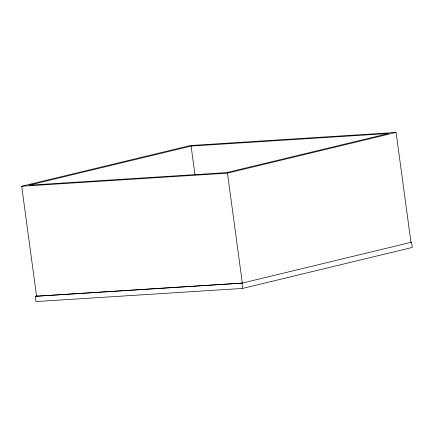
<?xml version="1.0" encoding="UTF-8"?>
<svg xmlns="http://www.w3.org/2000/svg" width="434" height="434" viewBox="0 0 434 434"><rect width="100%" height="100%" fill="white"/><g stroke="black" fill="none" stroke-linecap="round" stroke-linejoin="round"><path stroke-width="0.65" d="M396.101 132.43L227.47 173.144L242.329 283.071L36.565 296.172L21.7 186.251L190.331 145.536L396.101 132.43L410.96 242.351M191.101 146.074L29.094 185.193L226.694 172.607L388.707 133.493L191.101 146.074L195.002 174.897M35.3 296.33L241.906 283.174L411.589 242.205L412.3 247.44L242.611 288.415L36.006 301.57L35.3 296.33L37.27 295.852M21.7 186.251L227.47 173.144M241.906 283.174L242.611 288.415"/></g></svg>
